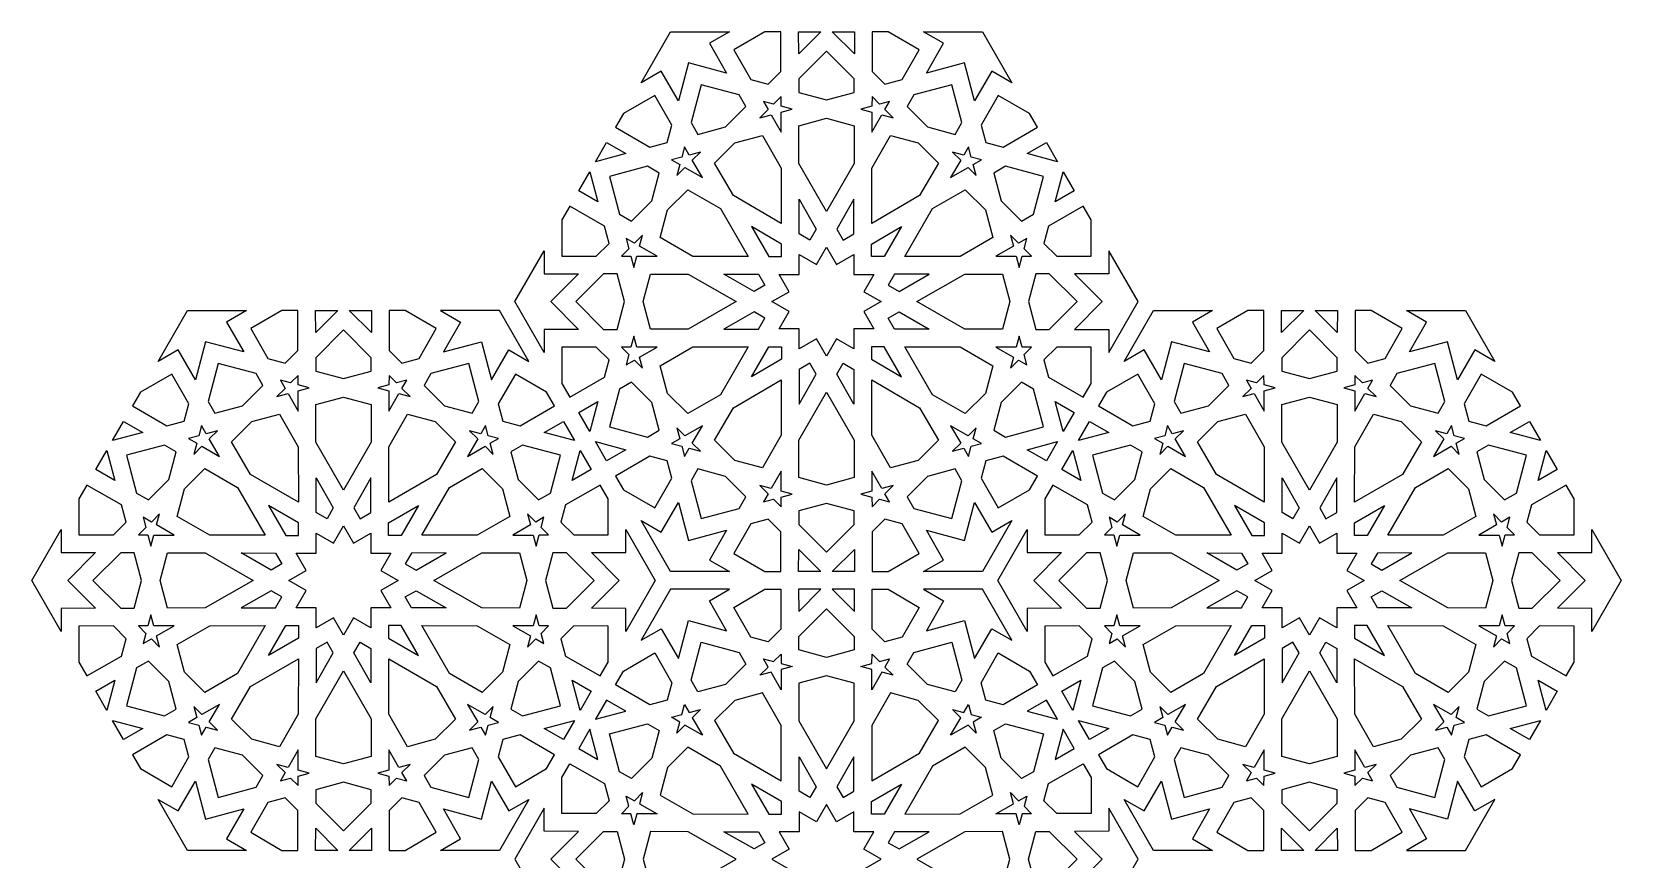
# Model space of a CAD drawing. Extents: x 0 to 809, y 62 to 905.
# Drawn here: x 0 to 809, y 484 to 905 of the extents above; entities that cross this region are included whole.
import ezdxf

# ---------------------------------------------------------------- set-up
doc = ezdxf.new("R2010")
doc.units = 0
doc.layers.add('LAYER_05', color=1, linetype='CONTINUOUS')

msp = doc.modelspace()

# ---------------------------------------------------------------- linework, layer by layer
at = {"layer": 'LAYER_05'}
for points in [[(344.66, 898.86), (353.38, 883.66), (334.03, 888.85), (328.85, 869.5), (320.05, 884.65), (309.92, 878.8), (324.87, 904.71), (354.79, 904.71)], [(380.96, 904.71), (372.88, 904.71), (356.99, 895.54), (365.7, 880.36), (374.54, 877.99), (381.01, 884.46)], [(390.03, 893.48), (390, 904.71), (401.26, 904.71)], [(418.38, 904.71), (418.36, 893.48), (407.13, 904.71)], [(451.39, 895.54), (435.51, 904.71), (427.43, 904.71), (427.38, 884.46), (433.85, 877.99), (442.68, 880.36)], [(488.34, 884.65), (479.54, 869.5), (474.35, 888.85), (455, 883.66), (463.73, 898.86), (453.6, 904.71), (483.51, 904.71), (498.47, 878.8)], [(390.06, 880.72), (390.08, 873.83), (404.19, 870.05), (418.31, 873.83), (418.32, 880.72), (404.19, 894.86)], [(359.73, 872.6), (340.43, 877.77), (335.25, 858.47), (338.72, 852.5), (352.83, 856.29), (363.16, 866.62)], [(473.13, 858.47), (467.96, 877.77), (448.65, 872.6), (445.22, 866.62), (455.55, 856.29), (469.67, 852.5)], [(316.76, 872.31), (300.87, 863.14), (296.83, 856.14), (314.34, 845.97), (323.18, 848.34), (325.55, 857.17)], [(381.04, 871.7), (377.24, 867.91), (372.06, 869.29), (374.45, 865.12), (370.3, 860.97), (375.97, 862.48), (381.08, 853.57), (381.06, 863.85), (386.72, 865.37), (381.05, 866.88)], [(436.33, 869.29), (431.14, 867.91), (427.35, 871.7), (427.33, 866.88), (421.67, 865.37), (427.33, 863.85), (427.3, 853.57), (432.42, 862.48), (438.08, 860.97), (433.93, 865.12)], [(511.55, 856.14), (507.51, 863.14), (491.63, 872.31), (482.84, 857.17), (485.21, 848.34), (494.04, 845.97)], [(404.19, 813.31), (390.17, 837.74), (390.12, 856.91), (404.19, 860.68), (418.26, 856.91), (418.22, 837.74)], [(381.2, 807.15), (356.84, 821.29), (347.21, 837.88), (357.51, 848.18), (371.58, 851.95), (381.13, 835.32)], [(427.18, 807.15), (427.25, 835.32), (436.8, 851.95), (450.87, 848.18), (461.17, 837.88), (451.54, 821.29)], [(292.31, 848.31), (302.02, 842.67), (286.68, 838.56)], [(331.95, 846.14), (330.56, 840.96), (325.38, 839.57), (329.54, 837.15), (328.02, 831.48), (332.17, 835.62), (341.06, 830.46), (335.9, 839.35), (340.04, 843.49), (334.37, 841.98)], [(483.01, 839.57), (477.82, 840.96), (476.43, 846.14), (474.01, 841.98), (468.34, 843.49), (472.49, 839.35), (467.32, 830.46), (476.22, 835.62), (480.36, 831.48), (478.84, 837.15)], [(506.37, 842.67), (516.07, 848.31), (521.7, 838.56)], [(287.86, 818.14), (278.12, 823.73), (283.75, 833.48)], [(298.92, 811.79), (304.9, 808.35), (315.23, 818.69), (319.01, 832.8), (313.05, 836.26), (293.75, 831.09)], [(495.33, 836.26), (489.37, 832.8), (493.15, 818.69), (503.48, 808.35), (509.46, 811.79), (514.64, 831.09)], [(530.27, 823.73), (520.53, 818.14), (524.64, 833.48)], [(364.37, 790.32), (336.2, 790.39), (319.57, 799.93), (323.34, 814.01), (333.64, 824.31), (350.22, 814.68)], [(390.26, 801.89), (390.22, 819.49), (398.98, 804.22), (395.79, 798.67)], [(412.59, 798.67), (418.12, 801.89), (418.17, 819.49), (409.41, 804.22)], [(444.01, 790.32), (458.16, 814.68), (474.74, 824.31), (485.04, 814.01), (488.81, 799.93), (472.18, 790.39)], [(273.59, 815.89), (269.56, 808.9), (269.56, 790.56), (287.06, 790.51), (293.52, 796.98), (291.16, 805.81)], [(538.83, 790.56), (538.83, 808.9), (534.79, 815.89), (517.23, 805.81), (514.86, 796.98), (521.33, 790.51)], [(302.22, 799.46), (303.61, 794.28), (299.82, 790.48), (304.63, 790.47), (306.15, 784.8), (307.67, 790.46), (317.95, 790.43), (309.03, 795.55), (310.55, 801.21), (306.4, 797.06)], [(381.24, 790.27), (381.23, 796.67), (366.01, 805.51), (374.85, 790.29)], [(427.16, 796.67), (442.38, 805.51), (433.54, 790.29), (427.14, 790.27)], [(508.57, 790.48), (504.77, 794.28), (506.16, 799.46), (501.98, 797.06), (497.83, 801.21), (499.35, 795.55), (490.43, 790.43), (500.72, 790.46), (502.23, 784.8), (503.75, 790.47)], [(260.51, 781.53), (278.04, 781.49), (263.87, 767.33), (278.04, 753.16), (260.51, 753.12), (260.51, 741.42), (245.55, 767.33), (260.51, 793.23)], [(428.28, 753.42), (418.07, 753.45), (418.1, 743.24), (409.27, 748.37), (404.19, 739.51), (399.11, 748.37), (390.29, 743.24), (390.31, 753.45), (380.11, 753.42), (385.23, 762.25), (376.38, 767.33), (385.23, 772.41), (380.11, 781.23), (390.31, 781.21), (390.29, 791.41), (399.11, 786.29), (404.19, 795.14), (409.27, 786.29), (418.1, 791.41), (418.07, 781.21), (428.28, 781.23), (423.15, 772.41), (432, 767.33), (423.15, 762.25)], [(530.35, 753.16), (547.87, 753.12), (547.87, 741.42), (562.83, 767.33), (547.87, 793.23), (547.87, 781.53), (530.35, 781.49), (544.51, 767.33)], [(290.79, 781.46), (276.66, 767.33), (290.79, 753.19), (297.69, 753.21), (301.47, 767.33), (297.69, 781.44)], [(358.21, 767.33), (333.78, 753.3), (314.6, 753.25), (310.83, 767.33), (314.6, 781.4), (333.78, 781.35)], [(367.3, 772.54), (352.03, 781.3), (369.63, 781.26), (372.84, 775.73)], [(435.54, 775.73), (441.09, 772.54), (456.36, 781.3), (438.75, 781.26)], [(450.17, 767.33), (474.61, 781.35), (493.78, 781.4), (497.55, 767.33), (493.78, 753.25), (474.61, 753.3)], [(517.59, 753.19), (531.72, 767.33), (517.59, 781.46), (510.7, 781.44), (506.91, 767.33), (510.7, 753.21)], [(98.87, 756.95), (107.59, 741.76), (88.24, 746.94), (83.06, 727.59), (74.26, 742.75), (64.13, 736.9), (79.08, 762.8), (109, 762.8)], [(135.16, 762.8), (127.09, 762.8), (111.2, 753.63), (119.91, 738.45), (128.75, 736.09), (135.22, 742.55)], [(144.24, 751.58), (144.21, 762.8), (155.47, 762.8)], [(172.59, 762.8), (172.57, 751.58), (161.34, 762.8)], [(205.6, 753.63), (189.72, 762.8), (181.64, 762.8), (181.59, 742.55), (188.06, 736.09), (196.89, 738.45)], [(233.75, 727.59), (242.55, 742.75), (252.68, 736.9), (237.72, 762.8), (207.81, 762.8), (217.94, 756.95), (209.21, 741.76), (228.56, 746.94)], [(372.84, 758.93), (367.3, 762.11), (352.03, 753.35), (369.63, 753.39)], [(441.09, 762.11), (456.36, 753.35), (438.75, 753.39), (435.54, 758.93)], [(590.45, 756.95), (599.17, 741.76), (579.82, 746.94), (574.64, 727.59), (565.84, 742.75), (555.71, 736.9), (570.66, 762.8), (600.58, 762.8)], [(626.75, 762.8), (618.67, 762.8), (602.78, 753.63), (611.5, 738.45), (620.33, 736.09), (626.8, 742.55)], [(635.82, 751.58), (635.79, 762.8), (647.05, 762.8)], [(664.18, 762.8), (664.15, 751.58), (652.92, 762.8)], [(697.18, 753.63), (681.3, 762.8), (673.22, 762.8), (673.17, 742.55), (679.64, 736.09), (688.47, 738.45)], [(734.13, 742.75), (725.33, 727.59), (720.14, 746.94), (700.8, 741.76), (709.52, 756.95), (699.39, 762.8), (729.3, 762.8), (744.26, 736.9)], [(144.27, 738.82), (144.29, 731.92), (158.4, 728.14), (172.52, 731.92), (172.53, 738.82), (158.4, 752.95)], [(635.85, 738.82), (635.87, 731.92), (649.98, 728.14), (664.1, 731.92), (664.11, 738.82), (649.98, 752.95)], [(299.82, 744.17), (303.61, 740.38), (302.22, 735.19), (306.4, 737.59), (310.55, 733.44), (309.03, 739.1), (317.95, 744.22), (307.67, 744.19), (306.15, 749.85), (304.63, 744.18)], [(364.37, 744.34), (350.22, 719.98), (333.64, 710.35), (323.34, 720.65), (319.57, 734.72), (336.2, 744.26)], [(381.23, 737.98), (366.01, 729.14), (374.85, 744.36), (381.24, 744.38)], [(427.14, 744.38), (427.16, 737.98), (442.38, 729.14), (433.54, 744.36)], [(485.04, 720.65), (474.74, 710.35), (458.16, 719.98), (444.01, 744.34), (472.18, 744.26), (488.81, 734.72)], [(506.16, 735.19), (504.77, 740.38), (508.57, 744.17), (503.75, 744.18), (502.23, 749.85), (500.72, 744.19), (490.43, 744.22), (499.35, 739.1), (497.83, 733.44), (501.98, 737.59)], [(269.56, 744.1), (269.56, 725.75), (273.59, 718.76), (291.16, 728.84), (293.52, 737.67), (287.06, 744.14)], [(534.79, 718.76), (538.83, 725.75), (538.83, 744.1), (521.33, 744.14), (514.86, 737.67), (517.23, 728.84)], [(70.97, 730.4), (55.08, 721.23), (51.04, 714.24), (68.55, 704.07), (77.39, 706.43), (79.75, 715.27)], [(113.94, 730.69), (94.64, 735.86), (89.46, 716.56), (92.93, 710.6), (107.04, 714.38), (117.37, 724.71)], [(135.25, 729.79), (131.45, 726), (126.27, 727.39), (128.66, 723.21), (124.51, 719.06), (130.17, 720.58), (135.29, 711.66), (135.27, 721.94), (140.93, 723.46), (135.26, 724.98)], [(190.54, 727.39), (185.35, 726), (181.56, 729.79), (181.54, 724.98), (175.88, 723.46), (181.54, 721.94), (181.51, 711.66), (186.63, 720.58), (192.29, 719.06), (188.14, 723.21)], [(227.34, 716.56), (222.17, 735.86), (202.86, 730.69), (199.43, 724.71), (209.76, 714.38), (223.88, 710.6)], [(265.76, 714.24), (261.72, 721.23), (245.84, 730.4), (237.05, 715.27), (239.42, 706.43), (248.25, 704.07)], [(395.79, 735.98), (390.26, 732.77), (390.22, 715.16), (398.98, 730.43)], [(418.12, 732.77), (418.17, 715.16), (409.41, 730.43), (412.59, 735.98)], [(562.55, 730.4), (546.66, 721.23), (542.62, 714.24), (560.13, 704.07), (568.97, 706.43), (571.34, 715.27)], [(605.52, 730.69), (586.22, 735.86), (581.05, 716.56), (584.51, 710.6), (598.62, 714.38), (608.95, 724.71)], [(626.83, 729.79), (623.03, 726), (617.85, 727.39), (620.24, 723.21), (616.1, 719.06), (621.76, 720.58), (626.87, 711.66), (626.85, 721.94), (632.51, 723.46), (626.84, 724.98)], [(682.12, 727.39), (676.93, 726), (673.14, 729.79), (673.12, 724.98), (667.46, 723.46), (673.12, 721.94), (673.09, 711.66), (678.21, 720.58), (683.87, 719.06), (679.72, 723.21)], [(718.92, 716.56), (713.75, 735.86), (694.44, 730.69), (691.01, 724.71), (701.34, 714.38), (715.46, 710.6)], [(757.34, 714.24), (753.3, 721.23), (737.42, 730.4), (728.63, 715.27), (731, 706.43), (739.83, 704.07)], [(313.05, 698.39), (319.01, 701.85), (315.23, 715.96), (304.9, 726.3), (298.92, 722.87), (293.75, 703.56)], [(381.2, 727.5), (381.13, 699.34), (371.58, 682.7), (357.51, 686.48), (347.21, 696.78), (356.84, 713.36)], [(404.19, 721.34), (418.22, 696.91), (418.26, 677.74), (404.19, 673.97), (390.12, 677.74), (390.17, 696.91)], [(427.18, 727.5), (451.54, 713.36), (461.17, 696.78), (450.87, 686.48), (436.8, 682.7), (427.25, 699.34)], [(489.37, 701.85), (495.33, 698.39), (514.64, 703.56), (509.46, 722.87), (503.48, 726.3), (493.15, 715.96)], [(158.4, 671.4), (144.38, 695.83), (144.33, 715.01), (158.4, 718.78), (172.47, 715.01), (172.42, 695.83)], [(278.12, 710.92), (287.86, 716.51), (283.75, 701.18)], [(520.53, 716.51), (530.27, 710.92), (524.64, 701.18)], [(649.98, 671.4), (635.96, 695.83), (635.91, 715.01), (649.98, 718.78), (664.05, 715.01), (664.01, 695.83)], [(46.52, 706.4), (56.23, 700.76), (40.89, 696.65)], [(86.16, 704.23), (84.77, 699.05), (79.59, 697.66), (83.75, 695.24), (82.23, 689.57), (86.38, 693.72), (95.27, 688.55), (90.11, 697.44), (94.25, 701.59), (88.58, 700.07)], [(135.41, 665.24), (111.05, 679.39), (101.42, 695.97), (111.72, 706.27), (125.79, 710.04), (135.34, 693.41)], [(181.39, 665.24), (181.46, 693.41), (191.01, 710.04), (205.08, 706.27), (215.38, 695.97), (205.75, 679.39)], [(237.22, 697.66), (232.03, 699.05), (230.64, 704.23), (228.22, 700.07), (222.55, 701.59), (226.7, 697.44), (221.53, 688.55), (230.43, 693.72), (234.57, 689.57), (233.05, 695.24)], [(260.58, 700.76), (270.28, 706.4), (275.91, 696.65)], [(325.38, 695.09), (330.56, 693.7), (331.95, 688.51), (334.37, 692.68), (340.04, 691.16), (335.9, 695.3), (341.06, 704.19), (332.17, 699.03), (328.02, 703.17), (329.54, 697.51)], [(476.43, 688.51), (477.82, 693.7), (483.01, 695.09), (478.84, 697.51), (480.36, 703.17), (476.22, 699.03), (467.32, 704.19), (472.49, 695.3), (468.34, 691.16), (474.01, 692.68)], [(538.1, 706.4), (547.81, 700.76), (532.47, 696.65)], [(577.74, 704.23), (576.35, 699.05), (571.17, 697.66), (575.33, 695.24), (573.81, 689.57), (577.96, 693.72), (586.85, 688.55), (581.69, 697.44), (585.83, 701.59), (580.16, 700.07)], [(626.99, 665.24), (602.63, 679.39), (593, 695.97), (603.3, 706.27), (617.38, 710.04), (626.92, 693.41)], [(672.97, 665.24), (673.04, 693.41), (682.59, 710.04), (696.66, 706.27), (706.96, 695.97), (697.33, 679.39)], [(728.8, 697.66), (723.61, 699.05), (722.22, 704.23), (719.8, 700.07), (714.14, 701.59), (718.28, 697.44), (713.12, 688.55), (722.01, 693.72), (726.15, 689.57), (724.63, 695.24)], [(752.16, 700.76), (761.87, 706.4), (767.49, 696.65)], [(302.02, 691.98), (292.31, 686.34), (286.68, 696.09)], [(516.07, 686.34), (506.37, 691.98), (521.7, 696.09)], [(42.06, 676.23), (32.33, 681.82), (37.95, 691.57)], [(53.13, 669.88), (59.11, 666.45), (69.44, 676.78), (73.22, 690.89), (67.26, 694.36), (47.96, 689.18)], [(257.69, 666.45), (263.67, 669.88), (268.85, 689.18), (249.54, 694.36), (243.58, 690.89), (247.36, 676.78)], [(284.48, 681.82), (274.74, 676.23), (278.85, 691.57)], [(296.83, 678.51), (300.87, 671.51), (316.76, 662.34), (325.55, 677.48), (323.18, 686.31), (314.34, 688.68)], [(491.63, 662.34), (507.51, 671.51), (511.55, 678.51), (494.04, 688.68), (485.21, 686.31), (482.84, 677.48)], [(533.65, 676.23), (523.91, 681.82), (529.54, 691.57)], [(544.71, 669.88), (550.69, 666.45), (561.02, 676.78), (564.8, 690.89), (558.84, 694.36), (539.54, 689.18)], [(741.12, 694.36), (735.16, 690.89), (738.94, 676.78), (749.28, 666.45), (755.25, 669.88), (760.43, 689.18)], [(776.06, 681.82), (766.32, 676.23), (770.43, 691.57)], [(118.58, 648.41), (90.41, 648.48), (73.78, 658.03), (77.55, 672.1), (87.85, 682.4), (104.43, 672.77)], [(239.25, 672.1), (243.02, 658.03), (226.39, 648.48), (198.22, 648.41), (212.37, 672.77), (228.95, 682.4)], [(335.25, 676.19), (340.43, 656.88), (359.73, 662.05), (363.16, 668.03), (352.83, 678.37), (338.72, 682.15)], [(372.06, 665.36), (377.24, 666.75), (381.04, 662.95), (381.05, 667.77), (386.72, 669.29), (381.06, 670.8), (381.08, 681.09), (375.97, 672.17), (370.3, 673.68), (374.45, 669.53)], [(427.35, 662.95), (431.14, 666.75), (436.33, 665.36), (433.93, 669.53), (438.08, 673.68), (432.42, 672.17), (427.3, 681.09), (427.33, 670.8), (421.67, 669.29), (427.33, 667.77)], [(448.65, 662.05), (467.96, 656.88), (473.13, 676.19), (469.67, 682.15), (455.55, 678.37), (445.22, 668.03)], [(610.16, 648.41), (581.99, 648.48), (565.36, 658.03), (569.13, 672.1), (579.43, 682.4), (596.02, 672.77)], [(689.8, 648.41), (703.95, 672.77), (720.53, 682.4), (730.83, 672.1), (734.6, 658.03), (717.97, 648.48)], [(27.8, 673.99), (23.77, 666.99), (23.77, 648.65), (41.27, 648.6), (47.73, 655.07), (45.37, 663.91)], [(144.47, 659.98), (144.42, 677.58), (153.19, 662.32), (150, 656.77)], [(166.8, 656.77), (172.33, 659.98), (172.38, 677.58), (163.62, 662.32)], [(293.04, 648.65), (293.04, 666.99), (289, 673.99), (271.44, 663.91), (269.07, 655.07), (275.54, 648.6)], [(519.39, 673.99), (515.35, 666.99), (515.35, 648.65), (532.85, 648.6), (539.32, 655.07), (536.95, 663.91)], [(636.05, 659.98), (636.01, 677.58), (644.77, 662.32), (641.58, 656.77)], [(658.38, 656.77), (663.92, 659.98), (663.96, 677.58), (655.2, 662.32)], [(784.62, 648.65), (784.62, 666.99), (780.58, 673.99), (763.02, 663.91), (760.65, 655.07), (767.12, 648.6)], [(135.45, 648.37), (135.44, 654.76), (120.22, 663.6), (129.06, 648.38)], [(181.37, 654.76), (196.59, 663.6), (187.75, 648.38), (181.35, 648.37)], [(320.05, 650), (328.85, 665.15), (334.03, 645.8), (353.38, 650.99), (344.66, 635.79), (354.79, 629.94), (324.87, 629.94), (309.92, 655.85)], [(418.32, 653.93), (418.31, 660.82), (404.19, 664.6), (390.08, 660.82), (390.06, 653.93), (404.19, 639.8)], [(463.73, 635.79), (455, 650.99), (474.35, 645.8), (479.54, 665.15), (488.34, 650), (498.47, 655.85), (483.51, 629.94), (453.6, 629.94)], [(627.03, 648.37), (627.02, 654.76), (611.8, 663.6), (620.64, 648.38)], [(672.95, 654.76), (688.17, 663.6), (679.33, 648.38), (672.93, 648.37)], [(56.43, 657.55), (57.82, 652.37), (54.03, 648.57), (58.84, 648.56), (60.36, 642.89), (61.88, 648.55), (72.16, 648.53), (63.24, 653.65), (64.76, 659.31), (60.61, 655.16)], [(262.78, 648.57), (258.98, 652.37), (260.37, 657.55), (256.19, 655.16), (252.04, 659.31), (253.56, 653.65), (244.64, 648.53), (254.93, 648.55), (256.44, 642.89), (257.96, 648.56)], [(356.99, 639.11), (372.88, 629.94), (380.96, 629.94), (381.01, 650.19), (374.54, 656.66), (365.7, 654.29)], [(427.43, 629.94), (435.51, 629.94), (451.39, 639.11), (442.68, 654.29), (433.85, 656.66), (427.38, 650.19)], [(548.01, 657.55), (549.4, 652.37), (545.61, 648.57), (550.42, 648.56), (551.94, 642.89), (553.46, 648.55), (563.74, 648.53), (554.82, 653.65), (556.34, 659.31), (552.19, 655.16)], [(754.36, 648.57), (750.56, 652.37), (751.95, 657.55), (747.77, 655.16), (743.63, 659.31), (745.14, 653.65), (736.22, 648.53), (746.51, 648.55), (748.02, 642.89), (749.54, 648.56)], [(14.72, 639.63), (32.24, 639.58), (18.08, 625.42), (32.24, 611.25), (14.72, 611.21), (14.72, 599.51), (-0.24, 625.42), (14.72, 651.33)], [(182.49, 639.32), (177.36, 630.5), (186.21, 625.42), (177.36, 620.34), (182.49, 611.51), (172.28, 611.54), (172.31, 601.33), (163.48, 606.46), (158.4, 597.61), (153.32, 606.46), (144.5, 601.33), (144.52, 611.54), (134.32, 611.51), (139.44, 620.34), (130.59, 625.42), (139.44, 630.5), (134.32, 639.32), (144.52, 639.3), (144.5, 649.5), (153.32, 644.38), (158.4, 653.23), (163.48, 644.38), (172.31, 649.5), (172.28, 639.3)], [(302.08, 611.21), (284.56, 611.25), (298.72, 625.42), (284.56, 639.58), (302.08, 639.63), (302.08, 651.33), (317.04, 625.42), (302.08, 599.51)], [(506.3, 639.63), (523.83, 639.58), (509.66, 625.42), (523.83, 611.25), (506.3, 611.21), (506.3, 599.51), (491.34, 625.42), (506.3, 651.33)], [(649.98, 597.61), (644.9, 606.46), (636.08, 601.33), (636.1, 611.54), (625.9, 611.51), (631.02, 620.34), (622.17, 625.42), (631.02, 630.5), (625.9, 639.32), (636.1, 639.3), (636.08, 649.5), (644.9, 644.38), (649.98, 653.23), (655.06, 644.38), (663.89, 649.5), (663.86, 639.3), (674.07, 639.32), (668.94, 630.5), (677.8, 625.42), (668.94, 620.34), (674.07, 611.51), (663.86, 611.54), (663.89, 601.33), (655.06, 606.46)], [(793.66, 611.21), (776.14, 611.25), (790.3, 625.42), (776.14, 639.58), (793.66, 639.63), (793.66, 651.33), (808.62, 625.42), (793.66, 599.51)], [(45, 639.55), (30.87, 625.42), (45, 611.29), (51.9, 611.3), (55.68, 625.42), (51.9, 639.53)], [(112.42, 625.42), (87.99, 611.4), (68.81, 611.35), (65.04, 625.42), (68.81, 639.49), (87.99, 639.44)], [(121.5, 630.63), (106.24, 639.4), (123.84, 639.35), (127.05, 633.82)], [(189.75, 633.82), (195.3, 630.63), (210.56, 639.4), (192.96, 639.35)], [(204.38, 625.42), (228.81, 639.44), (247.99, 639.49), (251.76, 625.42), (247.99, 611.35), (228.81, 611.4)], [(271.8, 611.29), (285.93, 625.42), (271.8, 639.55), (264.91, 639.53), (261.12, 625.42), (264.91, 611.3)], [(390, 629.94), (390.03, 641.17), (401.26, 629.94)], [(418.36, 641.17), (418.38, 629.94), (407.13, 629.94)], [(536.59, 639.55), (522.45, 625.42), (536.59, 611.29), (543.48, 611.3), (547.26, 625.42), (543.48, 639.53)], [(604, 625.42), (579.57, 611.4), (560.4, 611.35), (556.62, 625.42), (560.4, 639.49), (579.57, 639.44)], [(613.09, 630.63), (597.82, 639.4), (615.42, 639.35), (618.64, 633.82)], [(681.33, 633.82), (686.88, 630.63), (702.15, 639.4), (684.54, 639.35)], [(695.96, 625.42), (720.4, 639.44), (739.57, 639.49), (743.34, 625.42), (739.57, 611.35), (720.4, 611.4)], [(763.38, 611.29), (777.51, 625.42), (763.38, 639.55), (756.49, 639.53), (752.71, 625.42), (756.49, 611.3)], [(127.05, 617.02), (121.5, 620.2), (106.24, 611.44), (123.84, 611.49)], [(195.3, 620.2), (210.56, 611.44), (192.96, 611.49), (189.75, 617.02)], [(320.05, 600.84), (328.85, 585.68), (334.03, 605.03), (353.38, 599.85), (344.66, 615.05), (354.79, 620.9), (324.87, 620.9), (309.92, 594.99)], [(356.99, 611.72), (372.88, 620.9), (380.96, 620.9), (381.01, 600.65), (374.54, 594.18), (365.7, 596.55)], [(390, 620.9), (390.03, 609.67), (401.26, 620.9)], [(418.36, 609.67), (418.38, 620.9), (407.13, 620.9)], [(427.43, 620.9), (435.51, 620.9), (451.39, 611.72), (442.68, 596.55), (433.85, 594.18), (427.38, 600.65)], [(463.73, 615.05), (455, 599.85), (474.35, 605.03), (479.54, 585.68), (488.34, 600.84), (498.47, 594.99), (483.51, 620.9), (453.6, 620.9)], [(618.64, 617.02), (613.09, 620.2), (597.82, 611.44), (615.42, 611.49)], [(686.88, 620.2), (702.15, 611.44), (684.54, 611.49), (681.33, 617.02)], [(54.03, 602.26), (57.82, 598.47), (56.43, 593.28), (60.61, 595.68), (64.76, 591.53), (63.24, 597.19), (72.16, 602.31), (61.88, 602.28), (60.36, 607.95), (58.84, 602.28)], [(260.37, 593.28), (258.98, 598.47), (262.78, 602.26), (257.96, 602.28), (256.44, 607.95), (254.93, 602.28), (244.64, 602.31), (253.56, 597.19), (252.04, 591.53), (256.19, 595.68)], [(418.32, 596.91), (418.31, 590.02), (404.19, 586.23), (390.08, 590.02), (390.06, 596.91), (404.19, 611.04)], [(545.61, 602.26), (549.4, 598.47), (548.01, 593.28), (552.19, 595.68), (556.34, 591.53), (554.82, 597.19), (563.74, 602.31), (553.46, 602.28), (551.94, 607.95), (550.42, 602.28)], [(751.95, 593.28), (750.56, 598.47), (754.36, 602.26), (749.54, 602.28), (748.02, 607.95), (746.51, 602.28), (736.22, 602.31), (745.14, 597.19), (743.63, 591.53), (747.77, 595.68)], [(23.77, 602.19), (23.77, 583.85), (27.8, 576.85), (45.37, 586.93), (47.73, 595.77), (41.27, 602.23)], [(118.58, 602.43), (104.43, 578.07), (87.85, 568.44), (77.55, 578.74), (73.78, 592.81), (90.41, 602.36)], [(135.44, 596.07), (120.22, 587.23), (129.06, 602.45), (135.45, 602.47)], [(181.35, 602.47), (181.37, 596.07), (196.59, 587.23), (187.75, 602.45)], [(198.22, 602.43), (226.39, 602.36), (243.02, 592.81), (239.25, 578.74), (228.95, 568.44), (212.37, 578.07)], [(289, 576.85), (293.04, 583.85), (293.04, 602.19), (275.54, 602.23), (269.07, 595.77), (271.44, 586.93)], [(515.35, 602.19), (515.35, 583.85), (519.39, 576.85), (536.95, 586.93), (539.32, 595.77), (532.85, 602.23)], [(610.16, 602.43), (596.02, 578.07), (579.43, 568.44), (569.13, 578.74), (565.36, 592.81), (581.99, 602.36)], [(627.02, 596.07), (611.8, 587.23), (620.64, 602.45), (627.03, 602.47)], [(672.93, 602.47), (672.95, 596.07), (688.17, 587.23), (679.33, 602.45)], [(689.8, 602.43), (717.97, 602.36), (734.6, 592.81), (730.83, 578.74), (720.53, 568.44), (703.95, 578.07)], [(780.58, 576.85), (784.62, 583.85), (784.62, 602.19), (767.12, 602.23), (760.65, 595.77), (763.02, 586.93)], [(150, 594.07), (144.47, 590.86), (144.42, 573.26), (153.19, 588.52)], [(172.33, 590.86), (172.38, 573.26), (163.62, 588.52), (166.8, 594.07)], [(335.25, 574.65), (340.43, 593.96), (359.73, 588.78), (363.16, 582.8), (352.83, 572.47), (338.72, 568.69)], [(448.65, 588.78), (467.96, 593.96), (473.13, 574.65), (469.67, 568.69), (455.55, 572.47), (445.22, 582.8)], [(641.58, 594.07), (636.05, 590.86), (636.01, 573.26), (644.77, 588.52)], [(663.92, 590.86), (663.96, 573.26), (655.2, 588.52), (658.38, 594.07)], [(67.26, 556.48), (73.22, 559.94), (69.44, 574.06), (59.11, 584.39), (53.13, 580.96), (47.96, 561.65)], [(135.41, 585.6), (135.34, 557.43), (125.79, 540.8), (111.72, 544.57), (101.42, 554.87), (111.05, 571.45)], [(181.39, 585.6), (205.75, 571.45), (215.38, 554.87), (205.08, 544.57), (191.01, 540.8), (181.46, 557.43)], [(263.67, 580.96), (257.69, 584.39), (247.36, 574.06), (243.58, 559.94), (249.54, 556.48), (268.85, 561.65)], [(296.83, 572.33), (300.87, 579.32), (316.76, 588.49), (325.55, 573.36), (323.18, 564.53), (314.34, 562.16)], [(372.06, 585.48), (377.24, 584.09), (381.04, 587.89), (381.05, 583.07), (386.72, 581.55), (381.06, 580.03), (381.08, 569.75), (375.97, 578.67), (370.3, 577.15), (374.45, 581.3)], [(427.35, 587.89), (431.14, 584.09), (436.33, 585.48), (433.93, 581.3), (438.08, 577.15), (432.42, 578.67), (427.3, 569.75), (427.33, 580.03), (421.67, 581.55), (427.33, 583.07)], [(491.63, 588.49), (507.51, 579.32), (511.55, 572.33), (494.04, 562.16), (485.21, 564.53), (482.84, 573.36)], [(558.84, 556.48), (564.8, 559.94), (561.02, 574.06), (550.69, 584.39), (544.71, 580.96), (539.54, 561.65)], [(626.99, 585.6), (626.92, 557.43), (617.38, 540.8), (603.3, 544.57), (593, 554.87), (602.63, 571.45)], [(672.97, 585.6), (697.33, 571.45), (706.96, 554.87), (696.66, 544.57), (682.59, 540.8), (673.04, 557.43)], [(755.25, 580.96), (749.28, 584.39), (738.94, 574.06), (735.16, 559.94), (741.12, 556.48), (760.43, 561.65)], [(32.33, 569.02), (42.06, 574.61), (37.95, 559.27)], [(158.4, 579.44), (172.42, 555.01), (172.47, 535.83), (158.4, 532.06), (144.33, 535.83), (144.38, 555.01)], [(274.74, 574.61), (284.48, 569.02), (278.85, 559.27)], [(404.19, 529.49), (418.22, 553.92), (418.26, 573.1), (404.19, 576.87), (390.12, 573.1), (390.17, 553.92)], [(523.91, 569.02), (533.65, 574.61), (529.54, 559.27)], [(649.98, 532.06), (635.91, 535.83), (635.96, 555.01), (649.98, 579.44), (664.01, 555.01), (664.05, 535.83)], [(766.32, 574.61), (776.06, 569.02), (770.43, 559.27)], [(381.2, 523.33), (381.13, 551.5), (371.58, 568.13), (357.51, 564.36), (347.21, 554.06), (356.84, 537.48)], [(427.18, 523.33), (451.54, 537.48), (461.17, 554.06), (450.87, 564.36), (436.8, 568.13), (427.25, 551.5)], [(79.59, 553.18), (84.77, 551.79), (86.16, 546.6), (88.58, 550.77), (94.25, 549.25), (90.11, 553.39), (95.27, 562.29), (86.38, 557.12), (82.23, 561.27), (83.75, 555.6)], [(230.64, 546.6), (232.03, 551.79), (237.22, 553.18), (233.05, 555.6), (234.57, 561.27), (230.43, 557.12), (221.53, 562.29), (226.7, 553.39), (222.55, 549.25), (228.22, 550.77)], [(302.02, 558.86), (292.31, 564.49), (286.68, 554.75)], [(325.38, 555.75), (330.56, 557.14), (331.95, 562.33), (334.37, 558.16), (340.04, 559.68), (335.9, 555.54), (341.06, 546.64), (332.17, 551.81), (328.02, 547.66), (329.54, 553.33)], [(476.43, 562.33), (477.82, 557.14), (483.01, 555.75), (478.84, 553.33), (480.36, 547.66), (476.22, 551.81), (467.32, 546.64), (472.49, 555.54), (468.34, 559.68), (474.01, 558.16)], [(516.07, 564.49), (506.37, 558.86), (521.7, 554.75)], [(571.17, 553.18), (576.35, 551.79), (577.74, 546.6), (580.16, 550.77), (585.83, 549.25), (581.69, 553.39), (586.85, 562.29), (577.96, 557.12), (573.81, 561.27), (575.33, 555.6)], [(722.22, 546.6), (723.61, 551.79), (728.8, 553.18), (724.63, 555.6), (726.15, 561.27), (722.01, 557.12), (713.12, 562.29), (718.28, 553.39), (714.14, 549.25), (719.8, 550.77)], [(56.23, 550.07), (46.52, 544.44), (40.89, 554.18)], [(270.28, 544.44), (260.58, 550.07), (275.91, 554.18)], [(313.05, 552.45), (319.01, 548.99), (315.23, 534.87), (304.9, 524.54), (298.92, 527.97), (293.75, 547.28)], [(509.46, 527.97), (503.48, 524.54), (493.15, 534.87), (489.37, 548.99), (495.33, 552.45), (514.64, 547.28)], [(547.81, 550.07), (538.1, 544.44), (532.47, 554.18)], [(761.87, 544.44), (752.16, 550.07), (767.49, 554.18)], [(51.04, 536.6), (55.08, 529.61), (70.97, 520.44), (79.75, 535.57), (77.39, 544.4), (68.55, 546.77)], [(245.84, 520.44), (261.72, 529.61), (265.76, 536.6), (248.25, 546.77), (239.42, 544.4), (237.05, 535.57)], [(278.12, 539.91), (287.86, 534.32), (283.75, 549.66)], [(520.53, 534.32), (530.27, 539.91), (524.64, 549.66)], [(542.62, 536.6), (546.66, 529.61), (562.55, 520.44), (571.34, 535.57), (568.97, 544.4), (560.13, 546.77)], [(737.42, 520.44), (753.3, 529.61), (757.34, 536.6), (739.83, 546.77), (731, 544.4), (728.63, 535.57)], [(89.46, 534.28), (94.64, 514.97), (113.94, 520.15), (117.37, 526.13), (107.04, 536.46), (92.93, 540.24)], [(126.27, 523.45), (131.45, 524.84), (135.25, 521.04), (135.26, 525.86), (140.93, 527.38), (135.27, 528.9), (135.29, 539.18), (130.17, 530.26), (124.51, 531.78), (128.66, 527.63)], [(181.56, 521.04), (185.35, 524.84), (190.54, 523.45), (188.14, 527.63), (192.29, 531.78), (186.63, 530.26), (181.51, 539.18), (181.54, 528.9), (175.88, 527.38), (181.54, 525.86)], [(202.86, 520.15), (222.17, 514.97), (227.34, 534.28), (223.88, 540.24), (209.76, 536.46), (199.43, 526.13)], [(364.37, 506.5), (350.22, 530.86), (333.64, 540.49), (323.34, 530.19), (319.57, 516.12), (336.2, 506.57)], [(395.79, 514.86), (390.26, 518.07), (390.22, 535.67), (398.98, 520.41)], [(418.12, 518.07), (418.17, 535.67), (409.41, 520.41), (412.59, 514.86)], [(444.01, 506.5), (472.18, 506.57), (488.81, 516.12), (485.04, 530.19), (474.74, 540.49), (458.16, 530.86)], [(581.05, 534.28), (586.22, 514.97), (605.52, 520.15), (608.95, 526.13), (598.62, 536.46), (584.51, 540.24)], [(617.85, 523.45), (623.03, 524.84), (626.83, 521.04), (626.84, 525.86), (632.51, 527.38), (626.85, 528.9), (626.87, 539.18), (621.76, 530.26), (616.1, 531.78), (620.24, 527.63)], [(673.14, 521.04), (676.93, 524.84), (682.12, 523.45), (679.72, 527.63), (683.87, 531.78), (678.21, 530.26), (673.09, 539.18), (673.12, 528.9), (667.46, 527.38), (673.12, 525.86)], [(694.44, 520.15), (713.75, 514.97), (718.92, 534.28), (715.46, 540.24), (701.34, 536.46), (691.01, 526.13)], [(269.56, 506.74), (269.56, 525.08), (273.59, 532.08), (291.16, 522), (293.52, 513.16), (287.06, 506.7)], [(534.79, 532.08), (538.83, 525.08), (538.83, 506.74), (521.33, 506.7), (514.86, 513.16), (517.23, 522)], [(74.26, 508.09), (83.06, 523.25), (88.24, 503.9), (107.59, 509.08), (98.87, 493.88), (109, 488.03), (79.08, 488.03), (64.13, 513.94)], [(172.53, 512.02), (172.52, 518.91), (158.4, 522.7), (144.29, 518.91), (144.27, 512.02), (158.4, 497.89)], [(217.94, 493.88), (209.21, 509.08), (228.56, 503.9), (233.75, 523.25), (242.55, 508.09), (252.68, 513.94), (237.72, 488.03), (207.81, 488.03)], [(381.23, 512.86), (366.01, 521.7), (374.85, 506.48), (381.24, 506.46)], [(427.14, 506.46), (427.16, 512.86), (442.38, 521.7), (433.54, 506.48)], [(565.84, 508.09), (574.64, 523.25), (579.82, 503.9), (599.17, 509.08), (590.45, 493.88), (600.58, 488.03), (570.66, 488.03), (555.71, 513.94)], [(635.87, 518.91), (635.85, 512.02), (649.98, 497.89), (664.11, 512.02), (664.1, 518.91), (649.98, 522.7)], [(700.8, 509.08), (709.52, 493.88), (699.39, 488.03), (729.3, 488.03), (744.26, 513.94), (734.13, 508.09), (725.33, 523.25), (720.14, 503.9)], [(111.2, 497.21), (127.09, 488.03), (135.16, 488.03), (135.22, 508.28), (128.75, 514.75), (119.91, 512.38)], [(181.64, 488.03), (189.72, 488.03), (205.6, 497.21), (196.89, 512.38), (188.06, 514.75), (181.59, 508.28)], [(299.82, 506.67), (303.61, 510.46), (302.22, 515.65), (306.4, 513.25), (310.55, 517.4), (309.03, 511.74), (317.95, 506.62), (307.67, 506.65), (306.15, 500.98), (304.63, 506.65)], [(428.28, 469.61), (423.15, 478.43), (432, 483.51), (423.15, 488.59), (428.28, 497.42), (418.07, 497.39), (418.1, 507.6), (409.27, 502.47), (404.19, 511.32), (399.11, 502.47), (390.29, 507.6), (390.31, 497.39), (380.11, 497.42), (385.23, 488.59), (376.38, 483.51), (385.23, 478.43), (380.11, 469.61), (390.31, 469.63), (390.29, 459.43), (399.11, 464.55), (404.19, 455.7), (409.27, 464.55), (418.1, 459.43), (418.07, 469.63)], [(506.16, 515.65), (504.77, 510.46), (508.57, 506.67), (503.75, 506.65), (502.23, 500.98), (500.72, 506.65), (490.43, 506.62), (499.35, 511.74), (497.83, 517.4), (501.98, 513.25)], [(602.78, 497.21), (618.67, 488.03), (626.75, 488.03), (626.8, 508.28), (620.33, 514.75), (611.5, 512.38)], [(673.22, 488.03), (681.3, 488.03), (697.18, 497.21), (688.47, 512.38), (679.64, 514.75), (673.17, 508.28)], [(260.51, 469.3), (278.04, 469.35), (263.87, 483.51), (278.04, 497.68), (260.51, 497.72), (260.51, 509.42), (245.55, 483.51), (260.51, 457.6)], [(547.87, 497.72), (530.35, 497.68), (544.51, 483.51), (530.35, 469.35), (547.87, 469.3), (547.87, 457.6), (562.83, 483.51), (547.87, 509.42)], [(144.21, 488.03), (144.24, 499.26), (155.47, 488.03)], [(172.57, 499.26), (172.59, 488.03), (161.34, 488.03)], [(290.79, 469.38), (276.66, 483.51), (290.79, 497.64), (297.69, 497.63), (301.47, 483.51), (297.69, 469.4)], [(358.21, 483.51), (333.78, 497.53), (314.6, 497.58), (310.83, 483.51), (314.6, 469.44), (333.78, 469.49)], [(372.84, 491.91), (367.3, 488.73), (352.03, 497.49), (369.63, 497.44)], [(441.09, 488.73), (456.36, 497.49), (438.75, 497.44), (435.54, 491.91)], [(450.17, 483.51), (474.61, 469.49), (493.78, 469.44), (497.55, 483.51), (493.78, 497.58), (474.61, 497.53)], [(517.59, 497.64), (531.72, 483.51), (517.59, 469.38), (510.7, 469.4), (506.91, 483.51), (510.7, 497.63)], [(635.79, 488.03), (635.82, 499.26), (647.05, 488.03)], [(664.15, 499.26), (664.18, 488.03), (652.92, 488.03)]]:
    msp.add_lwpolyline(points, close=True, dxfattribs=at)

doc.saveas('drawing.dxf')
